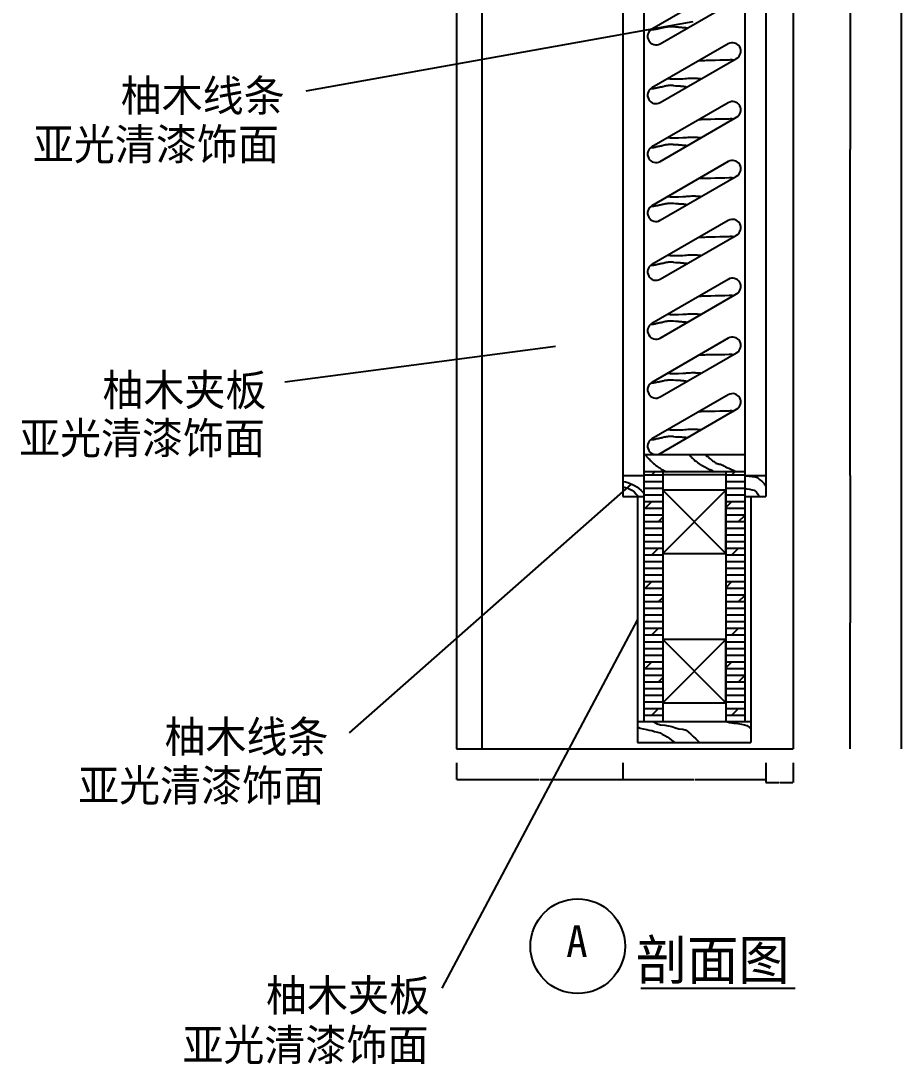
# Model space of a CAD drawing. Header units: metres. Extents: x 233 to 5217, y 341 to 7036.
# Drawn here: x 3130 to 4807, y 3006 to 4991 of the extents above; entities that cross this region are included whole.
import ezdxf

# ---------------------------------------------------------------- set-up
doc = ezdxf.new("R2010")
doc.units = ezdxf.units.M
for name, color, linetype in [('2', 2, 'Continuous'), ('3', 3, 'Continuous'), ('4', 4, 'Continuous'), ('7', 7, 'Continuous'), ('BH', 3, 'Continuous'), ('DIM', 3, 'Continuous'), ('TEXT', 3, 'Continuous')]:
    doc.layers.add(name, color=color, linetype=linetype)
doc.dimstyles.get("Standard").update_dxf_attribs({"dimtxt": 2.5, "dimasz": 2.5, "dimexe": 1.25, "dimexo": 0.625, "dimtad": 1, "dimcen": 2.5, "dimazin": 3, "dimtfac": 1, "dimtmove": 0, "dimatfit": 3})

# ---------------------------------------------------------------- blocks, each defined once
blk = doc.blocks.new('*D1')
for p, q in [((4708.02, 4208.64), (4707.77, 4208.64)), ((4708.27, 4165.96), (4708.27, 4208.64)), ((4708.27, 4125.96), (4708.27, 4208.64)), ((4708.27, 4208.64), (4708.27, 4208.64)), ((4708.52, 4208.64), (4708.77, 4208.64))]:
    blk.add_line(p, q)
at = {"layer": 'Defpoints'}
for p in [(4708.27, 4208.64), (4708.27, 4165.96), (4708.27, 4125.96)]:
    blk.add_point(p, dxfattribs=at)
at = {"layer": 'BH', "insert": (4708.27, 4209.765), "char_height": 1, "attachment_point": 5}
blk.add_mtext('10', dxfattribs=at)
blk = doc.blocks.new('*D2')
for p, q in [((4708.27, 5325.96), (4708.27, 4745.96)), ((4708.02, 4745.96), (4707.77, 4745.96)), ((4708.27, 4165.96), (4708.27, 4745.96)), ((4708.27, 4745.96), (4708.27, 4745.96)), ((4708.52, 4745.96), (4708.77, 4745.96))]:
    blk.add_line(p, q)
at = {"layer": 'Defpoints'}
for p in [(4708.27, 5325.96), (4708.27, 4745.96), (4708.27, 4165.96)]:
    blk.add_point(p, dxfattribs=at)
at = {"layer": 'BH', "insert": (4708.27, 4747.085), "char_height": 1, "attachment_point": 5}
blk.add_mtext('290', dxfattribs=at)
blk = doc.blocks.new('*D3')
for p, q in [((4805.39, 6584.02), (4805.39, 5094.99)), ((4805.14, 5094.99), (4804.89, 5094.99)), ((4805.39, 3605.96), (4805.39, 5094.99)), ((4805.39, 5094.99), (4805.39, 5094.99)), ((4805.64, 5094.99), (4805.89, 5094.99))]:
    blk.add_line(p, q)
at = {"layer": 'Defpoints'}
for p in [(4805.39, 6584.02), (4805.39, 5094.99), (4805.39, 3605.96)]:
    blk.add_point(p, dxfattribs=at)
at = {"layer": 'BH', "insert": (4805.39, 5096.115), "char_height": 1, "attachment_point": 5}
blk.add_mtext('2150', dxfattribs=at)
blk = doc.blocks.new('*D33')
for p, q in [((4275.36, 3579.38), (4275.36, 3547.95)), ((4547.36, 3579.38), (4547.36, 3547.95)), ((4275.61, 3547.95), (4410.36, 3547.95)), ((4412.36, 3547.95), (4547.11, 3547.95))]:
    blk.add_line(p, q)
at = {"layer": 'Defpoints'}
for p in [(4275.36, 3579.38), (4547.36, 3579.38), (4275.36, 3547.95)]:
    blk.add_point(p, dxfattribs=at)
at = {"layer": 'BH', "insert": (4411.36, 3547.95), "char_height": 1, "attachment_point": 5}
blk.add_mtext('68', dxfattribs=at)
blk = doc.blocks.new('*D34')
for p, q in [((3959.36, 3579.38), (3959.36, 3547.95)), ((4275.36, 3579.38), (4275.36, 3547.95)), ((3959.61, 3547.95), (4116.36, 3547.95)), ((4118.36, 3547.95), (4275.11, 3547.95))]:
    blk.add_line(p, q)
at = {"layer": 'Defpoints'}
for p in [(3959.36, 3579.38), (4275.36, 3579.38), (3959.36, 3547.95)]:
    blk.add_point(p, dxfattribs=at)
at = {"layer": 'BH', "insert": (4117.36, 3547.95), "char_height": 1, "attachment_point": 5}
blk.add_mtext('79', dxfattribs=at)
blk = doc.blocks.new('*D35')
for p, q in [((4708.27, 4085.96), (4708.27, 3845.96)), ((4708.02, 3845.96), (4707.77, 3845.96)), ((4708.27, 3605.96), (4708.27, 3845.96)), ((4708.27, 3845.96), (4708.27, 3845.96)), ((4708.52, 3845.96), (4708.77, 3845.96))]:
    blk.add_line(p, q)
at = {"layer": 'Defpoints'}
for p in [(4708.27, 4085.96), (4708.27, 3845.96), (4708.27, 3605.96)]:
    blk.add_point(p, dxfattribs=at)
at = {"layer": 'BH', "insert": (4708.27, 3847.085), "char_height": 1, "attachment_point": 5}
blk.add_mtext('120', dxfattribs=at)
blk = doc.blocks.new('*D36')
for p, q in [((4547.36, 3579.38), (4547.36, 3541.92)), ((4599.36, 3579.38), (4599.36, 3541.92)), ((4547.61, 3541.92), (4572.36, 3541.92)), ((4574.36, 3541.92), (4599.11, 3541.92))]:
    blk.add_line(p, q)
at = {"layer": 'Defpoints'}
for p in [(4547.36, 3579.38), (4599.36, 3579.38), (4547.36, 3541.92)]:
    blk.add_point(p, dxfattribs=at)
at = {"layer": 'BH', "insert": (4573.36, 3541.92), "char_height": 1, "attachment_point": 5}
blk.add_mtext('13', dxfattribs=at)
blk = doc.blocks.new('*D37')
for p, q in [((4708.27, 4125.96), (4708.27, 4044.65)), ((4708.27, 4085.96), (4708.27, 4044.65)), ((4708.02, 4044.65), (4707.77, 4044.65)), ((4708.27, 4044.65), (4708.27, 4044.65)), ((4708.52, 4044.65), (4708.77, 4044.65))]:
    blk.add_line(p, q)
at = {"layer": 'Defpoints'}
for p in [(4708.27, 4125.96), (4708.27, 4085.96), (4708.27, 4044.65)]:
    blk.add_point(p, dxfattribs=at)
at = {"layer": 'BH', "insert": (4708.27, 4045.775), "char_height": 1, "attachment_point": 5}
blk.add_mtext('10', dxfattribs=at)

msp = doc.modelspace()

# ---------------------------------------------------------------- hatches: boundary and pattern name
at = {"layer": 'BH'}
h = msp.add_hatch(dxfattribs=at)
h.set_pattern_fill('DOLMIT', scale=2)
h.paths.add_polyline_path([(4351.36, 4133.96), (4315.36, 4133.96), (4315.36, 3657.96), (4351.36, 3657.96)])
h.paths.add_polyline_path([(4507.36, 4133.96), (4471.36, 4133.96), (4471.36, 3657.96), (4507.36, 3657.96)])
h = msp.add_hatch(dxfattribs=at)
h.set_pattern_fill('DOLMIT', scale=50)
h.paths.add_polyline_path([(4351.36, 4133.96), (4351.36, 4097.96), (4471.36, 4097.96), (4471.36, 4133.96)])

# ---------------------------------------------------------------- linework, layer by layer
at = {"layer": '2'}
msp.add_line((3959.36, 3605.96), (4599.36, 3605.96), dxfattribs=at)
at = {"layer": '3'}
for p, q in [((4007.36, 5708), (4007.36, 3605.96)), ((4471.36, 4097.96), (4351.36, 3977.96)), ((4351.36, 4097.96), (4471.36, 3977.96)), ((4351.36, 3813.96), (4471.36, 3693.96)), ((4471.36, 3813.96), (4351.36, 3693.96))]:
    msp.add_line(p, q, dxfattribs=at)
at = {"layer": '4'}
for p, q in [((4547.36, 5781.25), (4547.36, 4085.96)), ((4599.36, 5788.31), (4599.36, 3605.96)), ((4275.36, 5744.35), (4275.36, 4085.96)), ((3959.36, 5701.49), (3959.36, 3605.96)), ((4315.36, 4165.96), (4507.36, 4165.96)), ((4315.36, 4133.96), (4507.36, 4133.96)), ((4275.36, 4125.96), (4315.36, 4125.96)), ((4507.36, 4125.96), (4547.36, 4125.96)), ((4275.36, 4085.96), (4315.36, 4085.96)), ((4303.36, 4085.96), (4303.36, 3617.96)), ((4507.36, 4085.96), (4547.36, 4085.96)), ((4519.36, 4085.96), (4519.36, 3617.96)), ((4303.36, 3657.96), (4519.36, 3657.96)), ((4303.36, 3617.96), (4519.36, 3617.96))]:
    msp.add_line(p, q, dxfattribs=at)
for points in [[(4346.61, 4947.49), (4492.1, 5031.49, 0.41), (4497.96, 5053.35), (4497.96, 5053.35, 0.41), (4476.1, 5059.21), (4330.61, 4975.21, 0.41), (4324.75, 4953.35), (4324.75, 4953.35, 0.41)], [(4346.61, 4835.49), (4492.1, 4919.49, 0.41), (4497.96, 4941.35), (4497.96, 4941.35, 0.41), (4476.1, 4947.21), (4330.61, 4863.21, 0.41), (4324.75, 4841.35), (4324.75, 4841.35, 0.41)], [(4346.61, 4723.49), (4492.1, 4807.49, 0.41), (4497.96, 4829.35), (4497.96, 4829.35, 0.41), (4476.1, 4835.21), (4330.61, 4751.21, 0.41), (4324.75, 4729.35), (4324.75, 4729.35, 0.41)], [(4346.61, 4611.49), (4492.1, 4695.49, 0.41), (4497.96, 4717.35), (4497.96, 4717.35, 0.41), (4476.1, 4723.21), (4330.61, 4639.21, 0.41), (4324.75, 4617.35), (4324.75, 4617.35, 0.41)], [(4346.61, 4499.49), (4492.1, 4583.49, 0.41), (4497.96, 4605.35), (4497.96, 4605.35, 0.41), (4476.1, 4611.21), (4330.61, 4527.21, 0.41), (4324.75, 4505.35), (4324.75, 4505.35, 0.41)], [(4346.61, 4387.49), (4492.1, 4471.49, 0.41), (4497.96, 4493.35), (4497.96, 4493.35, 0.41), (4476.1, 4499.21), (4330.61, 4415.21, 0.41), (4324.75, 4393.35), (4324.75, 4393.35, 0.41)], [(4346.61, 4275.49), (4492.1, 4359.49, 0.41), (4497.96, 4381.35), (4497.96, 4381.35, 0.41), (4476.1, 4387.21), (4330.61, 4303.21, 0.41), (4324.75, 4281.35), (4324.75, 4281.35, 0.41)], [(4346.61, 4167.99), (4492.1, 4251.99, 0.41), (4497.96, 4273.84), (4497.96, 4273.84, 0.41), (4476.1, 4279.7), (4330.61, 4195.7, 0.41), (4324.75, 4173.84), (4324.75, 4173.84, 0.41)]]:
    msp.add_lwpolyline(points, format="xyb", close=True, dxfattribs=at)
for points in [[(4351.36, 3977.96), (4471.36, 3977.96), (4471.36, 4097.96), (4351.36, 4097.96)], [(4351.36, 3693.96), (4471.36, 3693.96), (4471.36, 3813.96), (4351.36, 3813.96)]]:
    msp.add_lwpolyline(points, close=True, dxfattribs=at)
at = {"layer": '7'}
for p, q in [((4507.36, 5775.83), (4507.36, 3657.96)), ((4315.36, 5749.78), (4315.36, 3657.96)), ((4351.36, 4133.96), (4351.36, 3657.96)), ((4471.36, 4133.96), (4471.36, 3657.96))]:
    msp.add_line(p, q, dxfattribs=at)
at = {"layer": 'BH'}
for p, q in [((4330.24, 4974.22), (4333.71, 4974.22)), ((4333.71, 4974.22), (4336.02, 4974.8)), ((4336.02, 4974.8), (4337.18, 4974.8)), ((4337.18, 4974.8), (4338.34, 4975.38)), ((4338.34, 4975.38), (4339.78, 4975.66)), ((4339.78, 4975.66), (4341.52, 4975.95)), ((4341.52, 4975.95), (4342.67, 4976.24)), ((4342.67, 4976.24), (4344.12, 4976.53)), ((4344.12, 4976.53), (4345.56, 4976.82)), ((4345.56, 4976.82), (4346.72, 4977.11)), ((4346.72, 4977.11), (4348.45, 4977.4)), ((4348.45, 4977.4), (4349.9, 4977.69)), ((4349.9, 4977.69), (4351.06, 4977.98)), ((4351.06, 4977.98), (4352.5, 4978.26)), ((4352.5, 4978.26), (4353.95, 4978.84)), ((4353.95, 4978.84), (4355.39, 4979.13)), ((4355.39, 4979.13), (4356.55, 4979.42)), ((4356.55, 4979.42), (4357.99, 4979.71)), ((4357.99, 4979.71), (4359.73, 4979.71)), ((4359.73, 4979.71), (4361.17, 4980)), ((4361.17, 4980), (4362.33, 4980.29)), ((4362.33, 4980.29), (4370.71, 4980.29)), ((4370.71, 4980.29), (4372.16, 4980)), ((4372.16, 4980), (4375.63, 4979.42)), ((4375.63, 4979.42), (4380.83, 4979.42)), ((4380.83, 4979.42), (4381.99, 4979.13)), ((4381.99, 4979.13), (4384.59, 4979.13)), ((4384.59, 4979.13), (4386.04, 4978.84)), ((4386.04, 4978.84), (4387.48, 4978.84)), ((4387.48, 4978.84), (4388.64, 4978.55)), ((4388.64, 4978.55), (4390.95, 4978.55)), ((4390.95, 4978.55), (4392.4, 4978.26)), ((4392.4, 4978.26), (4394.71, 4978.26)), ((4394.71, 4978.26), (4397.02, 4977.69)), ((4397.02, 4977.69), (4397.89, 4977.4)), ((4421.31, 4915.38), (4424.49, 4915.38)), ((4424.49, 4915.38), (4427.96, 4915.67)), ((4427.96, 4915.67), (4431.43, 4915.67)), ((4431.43, 4915.67), (4434.9, 4915.96)), ((4434.9, 4915.96), (4442.99, 4915.96)), ((4442.99, 4915.96), (4451.08, 4916.25)), ((4451.08, 4916.25), (4460.34, 4916.54)), ((4460.34, 4916.54), (4469.59, 4916.54)), ((4469.59, 4916.54), (4477.68, 4916.83)), ((4477.68, 4916.83), (4480.57, 4917.12)), ((4480.57, 4917.12), (4483.17, 4917.12)), ((4483.17, 4917.12), (4485.49, 4916.54)), ((4485.49, 4916.54), (4486.64, 4915.96)), ((4486.64, 4915.96), (4487.51, 4916.25)), ((4403.38, 4881.58), (4406.85, 4881.87)), ((4406.85, 4881.87), (4413.21, 4881.87)), ((4413.21, 4881.87), (4414.37, 4881.58)), ((4330.24, 4862.22), (4333.71, 4862.22)), ((4333.71, 4862.22), (4336.02, 4862.8)), ((4336.02, 4862.8), (4337.18, 4862.8)), ((4337.18, 4862.8), (4338.34, 4863.38)), ((4338.34, 4863.38), (4339.78, 4863.66)), ((4339.78, 4863.66), (4341.52, 4863.95)), ((4341.52, 4863.95), (4342.67, 4864.24)), ((4342.67, 4864.24), (4344.12, 4864.53)), ((4344.12, 4864.53), (4345.56, 4864.82)), ((4345.56, 4864.82), (4346.72, 4865.11)), ((4346.72, 4865.11), (4348.45, 4865.4)), ((4348.45, 4865.4), (4349.9, 4865.69)), ((4349.9, 4865.69), (4351.06, 4865.98)), ((4351.06, 4865.98), (4352.5, 4866.26)), ((4352.5, 4866.26), (4353.95, 4866.84)), ((4353.95, 4866.84), (4355.39, 4867.13)), ((4355.39, 4867.13), (4356.55, 4867.42)), ((4356.55, 4867.42), (4357.99, 4867.71)), ((4357.99, 4867.71), (4359.73, 4867.71)), ((4359.73, 4867.71), (4361.17, 4868)), ((4361.17, 4868), (4362.33, 4868.29)), ((4361.75, 4881), (4365.51, 4880.42)), ((4362.33, 4868.29), (4370.71, 4868.29)), ((4365.51, 4880.42), (4381.7, 4880.42)), ((4370.71, 4868.29), (4372.16, 4868)), ((4372.16, 4868), (4375.63, 4867.42)), ((4375.63, 4867.42), (4380.83, 4867.42)), ((4380.83, 4867.42), (4381.99, 4867.13)), ((4381.7, 4880.42), (4389.8, 4880.71)), ((4381.99, 4867.13), (4384.59, 4867.13)), ((4384.59, 4867.13), (4386.04, 4866.84)), ((4386.04, 4866.84), (4387.48, 4866.84)), ((4387.48, 4866.84), (4388.64, 4866.55)), ((4388.64, 4866.55), (4390.95, 4866.55)), ((4389.8, 4880.71), (4393.26, 4881)), ((4390.95, 4866.55), (4392.4, 4866.26)), ((4392.4, 4866.26), (4394.71, 4866.26)), ((4393.26, 4881), (4395, 4881)), ((4394.71, 4866.26), (4397.02, 4865.69)), ((4395, 4881), (4396.44, 4881.29)), ((4396.44, 4881.29), (4399.91, 4881.58)), ((4397.02, 4865.69), (4397.89, 4865.4)), ((4399.91, 4881.58), (4403.38, 4881.58)), ((4414.37, 4881.58), (4416.97, 4881.58)), ((4416.97, 4881.58), (4418.42, 4881.29)), ((4418.42, 4881.29), (4422.46, 4881.29)), ((4422.46, 4881.29), (4423.62, 4881)), ((4423.62, 4881), (4424.2, 4880.71)), ((4421.31, 4803.38), (4424.49, 4803.38)), ((4424.49, 4803.38), (4427.96, 4803.67)), ((4427.96, 4803.67), (4431.43, 4803.67)), ((4431.43, 4803.67), (4434.9, 4803.96)), ((4434.9, 4803.96), (4442.99, 4803.96)), ((4442.99, 4803.96), (4451.08, 4804.25)), ((4451.08, 4804.25), (4460.34, 4804.54)), ((4460.34, 4804.54), (4469.59, 4804.54)), ((4469.59, 4804.54), (4477.68, 4804.83)), ((4477.68, 4804.83), (4480.57, 4805.12)), ((4480.57, 4805.12), (4483.17, 4805.12)), ((4483.17, 4805.12), (4485.49, 4804.54)), ((4485.49, 4804.54), (4486.64, 4803.96)), ((4486.64, 4803.96), (4487.51, 4804.25)), ((4361.75, 4769), (4365.51, 4768.42)), ((4365.51, 4768.42), (4381.7, 4768.42)), ((4381.7, 4768.42), (4389.8, 4768.71)), ((4389.8, 4768.71), (4393.26, 4769)), ((4393.26, 4769), (4395, 4769)), ((4395, 4769), (4396.44, 4769.29)), ((4396.44, 4769.29), (4399.91, 4769.58)), ((4399.91, 4769.58), (4403.38, 4769.58)), ((4403.38, 4769.58), (4406.85, 4769.87)), ((4406.85, 4769.87), (4413.21, 4769.87)), ((4413.21, 4769.87), (4414.37, 4769.58)), ((4414.37, 4769.58), (4416.97, 4769.58)), ((4416.97, 4769.58), (4418.42, 4769.29)), ((4418.42, 4769.29), (4422.46, 4769.29)), ((4422.46, 4769.29), (4423.62, 4769)), ((4423.62, 4769), (4424.2, 4768.71)), ((4330.24, 4750.22), (4333.71, 4750.22)), ((4333.71, 4750.22), (4336.02, 4750.8)), ((4336.02, 4750.8), (4337.18, 4750.8)), ((4337.18, 4750.8), (4338.34, 4751.38)), ((4338.34, 4751.38), (4339.78, 4751.66)), ((4339.78, 4751.66), (4341.52, 4751.95)), ((4341.52, 4751.95), (4342.67, 4752.24)), ((4342.67, 4752.24), (4344.12, 4752.53)), ((4344.12, 4752.53), (4345.56, 4752.82)), ((4345.56, 4752.82), (4346.72, 4753.11)), ((4346.72, 4753.11), (4348.45, 4753.4)), ((4348.45, 4753.4), (4349.9, 4753.69)), ((4349.9, 4753.69), (4351.06, 4753.98)), ((4351.06, 4753.98), (4352.5, 4754.26)), ((4352.5, 4754.26), (4353.95, 4754.84)), ((4353.95, 4754.84), (4355.39, 4755.13)), ((4355.39, 4755.13), (4356.55, 4755.42)), ((4356.55, 4755.42), (4357.99, 4755.71)), ((4357.99, 4755.71), (4359.73, 4755.71)), ((4359.73, 4755.71), (4361.17, 4756)), ((4361.17, 4756), (4362.33, 4756.29)), ((4362.33, 4756.29), (4370.71, 4756.29)), ((4370.71, 4756.29), (4372.16, 4756)), ((4372.16, 4756), (4375.63, 4755.42)), ((4375.63, 4755.42), (4380.83, 4755.42)), ((4380.83, 4755.42), (4381.99, 4755.13)), ((4381.99, 4755.13), (4384.59, 4755.13)), ((4384.59, 4755.13), (4386.04, 4754.84)), ((4386.04, 4754.84), (4387.48, 4754.84)), ((4387.48, 4754.84), (4388.64, 4754.55)), ((4388.64, 4754.55), (4390.95, 4754.55)), ((4390.95, 4754.55), (4392.4, 4754.26)), ((4392.4, 4754.26), (4394.71, 4754.26)), ((4394.71, 4754.26), (4397.02, 4753.69)), ((4397.02, 4753.69), (4397.89, 4753.4)), ((4421.31, 4691.38), (4424.49, 4691.38)), ((4424.49, 4691.38), (4427.96, 4691.67)), ((4427.96, 4691.67), (4431.43, 4691.67)), ((4431.43, 4691.67), (4434.9, 4691.96)), ((4434.9, 4691.96), (4442.99, 4691.96)), ((4442.99, 4691.96), (4451.08, 4692.25)), ((4451.08, 4692.25), (4460.34, 4692.54)), ((4460.34, 4692.54), (4469.59, 4692.54)), ((4469.59, 4692.54), (4477.68, 4692.83)), ((4477.68, 4692.83), (4480.57, 4693.12)), ((4480.57, 4693.12), (4483.17, 4693.12)), ((4483.17, 4693.12), (4485.49, 4692.54)), ((4485.49, 4692.54), (4486.64, 4691.96)), ((4486.64, 4691.96), (4487.51, 4692.25)), ((4356.55, 4643.42), (4357.99, 4643.71)), ((4357.99, 4643.71), (4359.73, 4643.71)), ((4359.73, 4643.71), (4361.17, 4644)), ((4361.17, 4644), (4362.33, 4644.29)), ((4361.75, 4657), (4365.51, 4656.42)), ((4362.33, 4644.29), (4370.71, 4644.29)), ((4365.51, 4656.42), (4381.7, 4656.42)), ((4370.71, 4644.29), (4372.16, 4644)), ((4372.16, 4644), (4375.63, 4643.42)), ((4381.7, 4656.42), (4389.8, 4656.71)), ((4389.8, 4656.71), (4393.26, 4657)), ((4393.26, 4657), (4395, 4657)), ((4395, 4657), (4396.44, 4657.29)), ((4396.44, 4657.29), (4399.91, 4657.58)), ((4399.91, 4657.58), (4403.38, 4657.58)), ((4403.38, 4657.58), (4406.85, 4657.87)), ((4406.85, 4657.87), (4413.21, 4657.87)), ((4413.21, 4657.87), (4414.37, 4657.58)), ((4414.37, 4657.58), (4416.97, 4657.58)), ((4416.97, 4657.58), (4418.42, 4657.29)), ((4418.42, 4657.29), (4422.46, 4657.29)), ((4422.46, 4657.29), (4423.62, 4657)), ((4423.62, 4657), (4424.2, 4656.71)), ((4330.24, 4638.22), (4333.71, 4638.22)), ((4333.71, 4638.22), (4336.02, 4638.8)), ((4336.02, 4638.8), (4337.18, 4638.8)), ((4337.18, 4638.8), (4338.34, 4639.38)), ((4338.34, 4639.38), (4339.78, 4639.66)), ((4339.78, 4639.66), (4341.52, 4639.95)), ((4341.52, 4639.95), (4342.67, 4640.24)), ((4342.67, 4640.24), (4344.12, 4640.53)), ((4344.12, 4640.53), (4345.56, 4640.82)), ((4345.56, 4640.82), (4346.72, 4641.11)), ((4346.72, 4641.11), (4348.45, 4641.4)), ((4348.45, 4641.4), (4349.9, 4641.69)), ((4349.9, 4641.69), (4351.06, 4641.98)), ((4351.06, 4641.98), (4352.5, 4642.26)), ((4352.5, 4642.26), (4353.95, 4642.84)), ((4353.95, 4642.84), (4355.39, 4643.13)), ((4355.39, 4643.13), (4356.55, 4643.42)), ((4375.63, 4643.42), (4380.83, 4643.42)), ((4380.83, 4643.42), (4381.99, 4643.13)), ((4381.99, 4643.13), (4384.59, 4643.13)), ((4384.59, 4643.13), (4386.04, 4642.84)), ((4386.04, 4642.84), (4387.48, 4642.84)), ((4387.48, 4642.84), (4388.64, 4642.55)), ((4388.64, 4642.55), (4390.95, 4642.55)), ((4390.95, 4642.55), (4392.4, 4642.26)), ((4392.4, 4642.26), (4394.71, 4642.26)), ((4394.71, 4642.26), (4397.02, 4641.69)), ((4397.02, 4641.69), (4397.89, 4641.4)), ((4421.31, 4579.38), (4424.49, 4579.38)), ((4424.49, 4579.38), (4427.96, 4579.67)), ((4427.96, 4579.67), (4431.43, 4579.67)), ((4431.43, 4579.67), (4434.9, 4579.96)), ((4434.9, 4579.96), (4442.99, 4579.96)), ((4442.99, 4579.96), (4451.08, 4580.25)), ((4451.08, 4580.25), (4460.34, 4580.54)), ((4460.34, 4580.54), (4469.59, 4580.54)), ((4469.59, 4580.54), (4477.68, 4580.83)), ((4477.68, 4580.83), (4480.57, 4581.12)), ((4480.57, 4581.12), (4483.17, 4581.12)), ((4483.17, 4581.12), (4485.49, 4580.54)), ((4485.49, 4580.54), (4486.64, 4579.96)), ((4486.64, 4579.96), (4487.51, 4580.25)), ((4361.75, 4545), (4365.51, 4544.42)), ((4365.51, 4544.42), (4381.7, 4544.42)), ((4381.7, 4544.42), (4389.8, 4544.71)), ((4389.8, 4544.71), (4393.26, 4545)), ((4393.26, 4545), (4395, 4545)), ((4395, 4545), (4396.44, 4545.29)), ((4396.44, 4545.29), (4399.91, 4545.58)), ((4399.91, 4545.58), (4403.38, 4545.58)), ((4403.38, 4545.58), (4406.85, 4545.87)), ((4406.85, 4545.87), (4413.21, 4545.87)), ((4413.21, 4545.87), (4414.37, 4545.58)), ((4414.37, 4545.58), (4416.97, 4545.58)), ((4416.97, 4545.58), (4418.42, 4545.29)), ((4418.42, 4545.29), (4422.46, 4545.29)), ((4422.46, 4545.29), (4423.62, 4545)), ((4423.62, 4545), (4424.2, 4544.71)), ((4330.24, 4526.22), (4333.71, 4526.22)), ((4333.71, 4526.22), (4336.02, 4526.8)), ((4336.02, 4526.8), (4337.18, 4526.8)), ((4337.18, 4526.8), (4338.34, 4527.38)), ((4338.34, 4527.38), (4339.78, 4527.66)), ((4339.78, 4527.66), (4341.52, 4527.95)), ((4341.52, 4527.95), (4342.67, 4528.24)), ((4342.67, 4528.24), (4344.12, 4528.53)), ((4344.12, 4528.53), (4345.56, 4528.82)), ((4345.56, 4528.82), (4346.72, 4529.11)), ((4346.72, 4529.11), (4348.45, 4529.4)), ((4348.45, 4529.4), (4349.9, 4529.69)), ((4349.9, 4529.69), (4351.06, 4529.98)), ((4351.06, 4529.98), (4352.5, 4530.26)), ((4352.5, 4530.26), (4353.95, 4530.84)), ((4353.95, 4530.84), (4355.39, 4531.13)), ((4355.39, 4531.13), (4356.55, 4531.42)), ((4356.55, 4531.42), (4357.99, 4531.71)), ((4357.99, 4531.71), (4359.73, 4531.71)), ((4359.73, 4531.71), (4361.17, 4532)), ((4361.17, 4532), (4362.33, 4532.29)), ((4362.33, 4532.29), (4370.71, 4532.29)), ((4370.71, 4532.29), (4372.16, 4532)), ((4372.16, 4532), (4375.63, 4531.42)), ((4375.63, 4531.42), (4380.83, 4531.42)), ((4380.83, 4531.42), (4381.99, 4531.13)), ((4381.99, 4531.13), (4384.59, 4531.13)), ((4384.59, 4531.13), (4386.04, 4530.84)), ((4386.04, 4530.84), (4387.48, 4530.84)), ((4387.48, 4530.84), (4388.64, 4530.55)), ((4388.64, 4530.55), (4390.95, 4530.55)), ((4390.95, 4530.55), (4392.4, 4530.26)), ((4392.4, 4530.26), (4394.71, 4530.26)), ((4394.71, 4530.26), (4397.02, 4529.69)), ((4397.02, 4529.69), (4397.89, 4529.4)), ((4421.31, 4467.38), (4424.49, 4467.38)), ((4424.49, 4467.38), (4427.96, 4467.67)), ((4427.96, 4467.67), (4431.43, 4467.67)), ((4431.43, 4467.67), (4434.9, 4467.96)), ((4434.9, 4467.96), (4442.99, 4467.96)), ((4442.99, 4467.96), (4451.08, 4468.25)), ((4451.08, 4468.25), (4460.34, 4468.54)), ((4460.34, 4468.54), (4469.59, 4468.54)), ((4469.59, 4468.54), (4477.68, 4468.83)), ((4477.68, 4468.83), (4480.57, 4469.12)), ((4480.57, 4469.12), (4483.17, 4469.12)), ((4483.17, 4469.12), (4485.49, 4468.54)), ((4485.49, 4468.54), (4486.64, 4467.96)), ((4486.64, 4467.96), (4487.51, 4468.25)), ((4361.75, 4433), (4365.51, 4432.42)), ((4365.51, 4432.42), (4381.7, 4432.42)), ((4381.7, 4432.42), (4389.8, 4432.71)), ((4389.8, 4432.71), (4393.26, 4433)), ((4393.26, 4433), (4395, 4433)), ((4395, 4433), (4396.44, 4433.29)), ((4396.44, 4433.29), (4399.91, 4433.58)), ((4399.91, 4433.58), (4403.38, 4433.58)), ((4403.38, 4433.58), (4406.85, 4433.87)), ((4406.85, 4433.87), (4413.21, 4433.87)), ((4413.21, 4433.87), (4414.37, 4433.58)), ((4414.37, 4433.58), (4416.97, 4433.58)), ((4416.97, 4433.58), (4418.42, 4433.29)), ((4418.42, 4433.29), (4422.46, 4433.29)), ((4422.46, 4433.29), (4423.62, 4433)), ((4423.62, 4433), (4424.2, 4432.71)), ((4330.24, 4414.22), (4333.71, 4414.22)), ((4333.71, 4414.22), (4336.02, 4414.8)), ((4336.02, 4414.8), (4337.18, 4414.8)), ((4337.18, 4414.8), (4338.34, 4415.38)), ((4338.34, 4415.38), (4339.78, 4415.66)), ((4339.78, 4415.66), (4341.52, 4415.95)), ((4341.52, 4415.95), (4342.67, 4416.24)), ((4342.67, 4416.24), (4344.12, 4416.53)), ((4344.12, 4416.53), (4345.56, 4416.82)), ((4345.56, 4416.82), (4346.72, 4417.11)), ((4346.72, 4417.11), (4348.45, 4417.4)), ((4348.45, 4417.4), (4349.9, 4417.69)), ((4349.9, 4417.69), (4351.06, 4417.98)), ((4351.06, 4417.98), (4352.5, 4418.26)), ((4352.5, 4418.26), (4353.95, 4418.84)), ((4353.95, 4418.84), (4355.39, 4419.13)), ((4355.39, 4419.13), (4356.55, 4419.42)), ((4356.55, 4419.42), (4357.99, 4419.71)), ((4357.99, 4419.71), (4359.73, 4419.71)), ((4359.73, 4419.71), (4361.17, 4420)), ((4361.17, 4420), (4362.33, 4420.29)), ((4362.33, 4420.29), (4370.71, 4420.29)), ((4370.71, 4420.29), (4372.16, 4420)), ((4372.16, 4420), (4375.63, 4419.42)), ((4375.63, 4419.42), (4380.83, 4419.42)), ((4380.83, 4419.42), (4381.99, 4419.13)), ((4381.99, 4419.13), (4384.59, 4419.13)), ((4384.59, 4419.13), (4386.04, 4418.84)), ((4386.04, 4418.84), (4387.48, 4418.84)), ((4387.48, 4418.84), (4388.64, 4418.55)), ((4388.64, 4418.55), (4390.95, 4418.55)), ((4390.95, 4418.55), (4392.4, 4418.26)), ((4392.4, 4418.26), (4394.71, 4418.26)), ((4394.71, 4418.26), (4397.02, 4417.69)), ((4397.02, 4417.69), (4397.89, 4417.4)), ((4421.31, 4355.38), (4424.49, 4355.38)), ((4424.49, 4355.38), (4427.96, 4355.67)), ((4427.96, 4355.67), (4431.43, 4355.67)), ((4431.43, 4355.67), (4434.9, 4355.96)), ((4434.9, 4355.96), (4442.99, 4355.96)), ((4442.99, 4355.96), (4451.08, 4356.25)), ((4451.08, 4356.25), (4460.34, 4356.54)), ((4460.34, 4356.54), (4469.59, 4356.54)), ((4469.59, 4356.54), (4477.68, 4356.83)), ((4477.68, 4356.83), (4480.57, 4357.12)), ((4480.57, 4357.12), (4483.17, 4357.12)), ((4483.17, 4357.12), (4485.49, 4356.54)), ((4485.49, 4356.54), (4486.64, 4355.96)), ((4486.64, 4355.96), (4487.51, 4356.25)), ((4351.06, 4305.98), (4352.5, 4306.26)), ((4352.5, 4306.26), (4353.95, 4306.84)), ((4353.95, 4306.84), (4355.39, 4307.13)), ((4355.39, 4307.13), (4356.55, 4307.42)), ((4356.55, 4307.42), (4357.99, 4307.71)), ((4357.99, 4307.71), (4359.73, 4307.71)), ((4359.73, 4307.71), (4361.17, 4308)), ((4361.17, 4308), (4362.33, 4308.29)), ((4361.75, 4321), (4365.51, 4320.42)), ((4362.33, 4308.29), (4370.71, 4308.29)), ((4365.51, 4320.42), (4381.7, 4320.42)), ((4370.71, 4308.29), (4372.16, 4308)), ((4372.16, 4308), (4375.63, 4307.42)), ((4375.63, 4307.42), (4380.83, 4307.42)), ((4380.83, 4307.42), (4381.99, 4307.13)), ((4381.7, 4320.42), (4389.8, 4320.71)), ((4381.99, 4307.13), (4384.59, 4307.13)), ((4384.59, 4307.13), (4386.04, 4306.84)), ((4386.04, 4306.84), (4387.48, 4306.84)), ((4387.48, 4306.84), (4388.64, 4306.55)), ((4388.64, 4306.55), (4390.95, 4306.55)), ((4389.8, 4320.71), (4393.26, 4321)), ((4390.95, 4306.55), (4392.4, 4306.26)), ((4392.4, 4306.26), (4394.71, 4306.26)), ((4393.26, 4321), (4395, 4321)), ((4394.71, 4306.26), (4397.02, 4305.69)), ((4395, 4321), (4396.44, 4321.29)), ((4396.44, 4321.29), (4399.91, 4321.58)), ((4399.91, 4321.58), (4403.38, 4321.58)), ((4403.38, 4321.58), (4406.85, 4321.87)), ((4406.85, 4321.87), (4413.21, 4321.87)), ((4413.21, 4321.87), (4414.37, 4321.58)), ((4414.37, 4321.58), (4416.97, 4321.58)), ((4416.97, 4321.58), (4418.42, 4321.29)), ((4418.42, 4321.29), (4422.46, 4321.29)), ((4422.46, 4321.29), (4423.62, 4321)), ((4423.62, 4321), (4424.2, 4320.71)), ((4330.24, 4302.22), (4333.71, 4302.22)), ((4333.71, 4302.22), (4336.02, 4302.8)), ((4336.02, 4302.8), (4337.18, 4302.8)), ((4337.18, 4302.8), (4338.34, 4303.38)), ((4338.34, 4303.38), (4339.78, 4303.66)), ((4339.78, 4303.66), (4341.52, 4303.95)), ((4341.52, 4303.95), (4342.67, 4304.24)), ((4342.67, 4304.24), (4344.12, 4304.53)), ((4344.12, 4304.53), (4345.56, 4304.82)), ((4345.56, 4304.82), (4346.72, 4305.11)), ((4346.72, 4305.11), (4348.45, 4305.4)), ((4348.45, 4305.4), (4349.9, 4305.69)), ((4349.9, 4305.69), (4351.06, 4305.98)), ((4397.02, 4305.69), (4397.89, 4305.4)), ((4421.31, 4247.87), (4424.49, 4247.87)), ((4424.49, 4247.87), (4427.96, 4248.16)), ((4427.96, 4248.16), (4431.43, 4248.16)), ((4431.43, 4248.16), (4434.9, 4248.45)), ((4434.9, 4248.45), (4442.99, 4248.45)), ((4442.99, 4248.45), (4451.08, 4248.74)), ((4451.08, 4248.74), (4460.34, 4249.03)), ((4460.34, 4249.03), (4469.59, 4249.03)), ((4469.59, 4249.03), (4477.68, 4249.32)), ((4477.68, 4249.32), (4480.57, 4249.61)), ((4480.57, 4249.61), (4483.17, 4249.61)), ((4483.17, 4249.61), (4485.49, 4249.03)), ((4485.49, 4249.03), (4486.64, 4248.45)), ((4486.64, 4248.45), (4487.51, 4248.74)), ((4361.75, 4213.49), (4365.51, 4212.91)), ((4365.51, 4212.91), (4381.7, 4212.91)), ((4381.7, 4212.91), (4389.8, 4213.2)), ((4389.8, 4213.2), (4393.26, 4213.49)), ((4393.26, 4213.49), (4395, 4213.49)), ((4395, 4213.49), (4396.44, 4213.78)), ((4396.44, 4213.78), (4399.91, 4214.07)), ((4399.91, 4214.07), (4403.38, 4214.07)), ((4403.38, 4214.07), (4406.85, 4214.36)), ((4406.85, 4214.36), (4413.21, 4214.36)), ((4413.21, 4214.36), (4414.37, 4214.07)), ((4414.37, 4214.07), (4416.97, 4214.07)), ((4416.97, 4214.07), (4418.42, 4213.78)), ((4418.42, 4213.78), (4422.46, 4213.78)), ((4422.46, 4213.78), (4423.62, 4213.49)), ((4423.62, 4213.49), (4424.2, 4213.2)), ((4330.24, 4194.71), (4333.71, 4194.71)), ((4333.71, 4194.71), (4336.02, 4195.29)), ((4336.02, 4195.29), (4337.18, 4195.29)), ((4337.18, 4195.29), (4338.34, 4195.87)), ((4338.34, 4195.87), (4339.78, 4196.16)), ((4339.78, 4196.16), (4341.52, 4196.44)), ((4341.52, 4196.44), (4342.67, 4196.73)), ((4342.67, 4196.73), (4344.12, 4197.02)), ((4344.12, 4197.02), (4345.56, 4197.31)), ((4345.56, 4197.31), (4346.72, 4197.6)), ((4346.72, 4197.6), (4348.45, 4197.89)), ((4348.45, 4197.89), (4349.9, 4198.18)), ((4349.9, 4198.18), (4351.06, 4198.47)), ((4351.06, 4198.47), (4352.5, 4198.76)), ((4352.5, 4198.76), (4353.95, 4199.33)), ((4353.95, 4199.33), (4355.39, 4199.62)), ((4355.39, 4199.62), (4356.55, 4199.91)), ((4356.55, 4199.91), (4357.99, 4200.2)), ((4357.99, 4200.2), (4359.73, 4200.2)), ((4359.73, 4200.2), (4361.17, 4200.49)), ((4361.17, 4200.49), (4362.33, 4200.78)), ((4362.33, 4200.78), (4370.71, 4200.78)), ((4370.71, 4200.78), (4372.16, 4200.49)), ((4372.16, 4200.49), (4375.63, 4199.91)), ((4375.63, 4199.91), (4380.83, 4199.91)), ((4380.83, 4199.91), (4381.99, 4199.62)), ((4381.99, 4199.62), (4384.59, 4199.62)), ((4384.59, 4199.62), (4386.04, 4199.33)), ((4386.04, 4199.33), (4387.48, 4199.33)), ((4387.48, 4199.33), (4388.64, 4199.04)), ((4388.64, 4199.04), (4390.95, 4199.04)), ((4390.95, 4199.04), (4392.4, 4198.76)), ((4392.4, 4198.76), (4394.71, 4198.76)), ((4394.71, 4198.76), (4397.02, 4198.18)), ((4397.02, 4198.18), (4397.89, 4197.89)), ((4319.12, 4165.89), (4319.12, 4164.79)), ((4319.12, 4164.79), (4319.68, 4163.68)), ((4319.68, 4163.68), (4320.23, 4162.57)), ((4320.23, 4162.57), (4321.34, 4161.47)), ((4321.34, 4161.47), (4322.45, 4160.36)), ((4322.45, 4160.36), (4323.55, 4159.25)), ((4323.55, 4159.25), (4324.66, 4158.14)), ((4324.66, 4158.14), (4325.77, 4157.59)), ((4325.77, 4157.59), (4326.32, 4156.48)), ((4326.32, 4156.48), (4326.88, 4155.38)), ((4326.88, 4155.38), (4327.98, 4154.82)), ((4327.98, 4154.82), (4328.54, 4153.72)), ((4328.54, 4153.72), (4329.64, 4153.16)), ((4329.64, 4153.16), (4330.75, 4152.06)), ((4330.75, 4152.06), (4332.97, 4149.84)), ((4332.97, 4149.84), (4334.07, 4148.74)), ((4334.07, 4148.74), (4335.18, 4148.18)), ((4335.18, 4148.18), (4336.29, 4147.08)), ((4403.3, 4165.89), (4403.3, 4163.68)), ((4403.3, 4163.68), (4404.4, 4162.57)), ((4404.4, 4162.57), (4405.51, 4161.47)), ((4405.51, 4161.47), (4406.06, 4160.36)), ((4406.06, 4160.36), (4407.17, 4159.8)), ((4407.17, 4159.8), (4409.39, 4157.59)), ((4409.39, 4157.59), (4410.49, 4156.48)), ((4410.49, 4156.48), (4411.6, 4155.93)), ((4411.6, 4155.93), (4412.16, 4154.82)), ((4412.16, 4154.82), (4413.26, 4153.72)), ((4413.26, 4153.72), (4414.37, 4153.16)), ((4414.37, 4153.16), (4416.03, 4152.06)), ((4416.03, 4152.06), (4417.14, 4151.5)), ((4417.14, 4151.5), (4418.25, 4150.4)), ((4418.25, 4150.4), (4419.36, 4149.29)), ((4419.36, 4149.29), (4420.46, 4148.74)), ((4420.46, 4148.74), (4422.12, 4147.63)), ((4422.12, 4147.63), (4423.23, 4147.08)), ((4432.65, 4165.34), (4433.2, 4164.23)), ((4433.2, 4164.23), (4434.86, 4163.13)), ((4434.86, 4163.13), (4435.97, 4162.57)), ((4435.97, 4162.57), (4437.63, 4161.47)), ((4437.63, 4161.47), (4438.74, 4160.36)), ((4438.74, 4160.36), (4439.84, 4159.8)), ((4439.84, 4159.8), (4440.95, 4158.7)), ((4440.95, 4158.7), (4442.06, 4157.59)), ((4442.06, 4157.59), (4443.17, 4156.48)), ((4443.17, 4156.48), (4444.83, 4155.38)), ((4444.83, 4155.38), (4445.94, 4154.27)), ((4445.94, 4154.27), (4447.6, 4153.16)), ((4447.6, 4153.16), (4449.26, 4152.61)), ((4449.26, 4152.61), (4450.37, 4151.5)), ((4450.37, 4151.5), (4451.47, 4150.95)), ((4451.47, 4150.95), (4452.03, 4149.84)), ((4452.03, 4149.84), (4453.13, 4149.29)), ((4453.13, 4149.29), (4454.24, 4148.74)), ((4454.24, 4148.74), (4455.35, 4148.74)), ((4455.35, 4148.74), (4456.46, 4148.18)), ((4456.46, 4148.18), (4457.57, 4148.18)), ((4457.57, 4148.18), (4458.67, 4147.63)), ((4458.67, 4147.63), (4461.44, 4147.63)), ((4461.44, 4147.63), (4462.55, 4147.08)), ((4336.29, 4147.08), (4337.4, 4145.97)), ((4337.4, 4145.97), (4338.5, 4144.86)), ((4338.5, 4144.86), (4339.61, 4144.31)), ((4339.61, 4144.31), (4340.72, 4143.76)), ((4340.72, 4143.76), (4341.83, 4142.65)), ((4341.83, 4142.65), (4342.94, 4142.65)), ((4342.94, 4142.65), (4344.04, 4141.54)), ((4344.04, 4141.54), (4345.7, 4140.43)), ((4345.7, 4140.43), (4347.37, 4139.33)), ((4347.37, 4139.33), (4348.47, 4138.22)), ((4348.47, 4138.22), (4349.58, 4137.67)), ((4349.58, 4137.67), (4351.8, 4136.56)), ((4351.8, 4136.56), (4352.9, 4136.01)), ((4352.9, 4136.01), (4354.01, 4134.9)), ((4354.01, 4134.9), (4355.12, 4134.9)), ((4355.12, 4134.9), (4356.23, 4134.35)), ((4356.23, 4134.35), (4357.33, 4133.79)), ((4357.33, 4133.79), (4358.44, 4133.24)), ((4423.23, 4147.08), (4424.34, 4146.52)), ((4424.34, 4146.52), (4425.45, 4145.42)), ((4425.45, 4145.42), (4426.55, 4144.86)), ((4426.55, 4144.86), (4427.66, 4144.31)), ((4427.66, 4144.31), (4429.32, 4143.76)), ((4429.32, 4143.76), (4430.43, 4143.2)), ((4430.43, 4143.2), (4431.54, 4142.65)), ((4431.54, 4142.65), (4432.65, 4142.1)), ((4432.65, 4142.1), (4433.75, 4140.99)), ((4433.75, 4140.99), (4434.86, 4140.43)), ((4434.86, 4140.43), (4435.97, 4139.88)), ((4435.97, 4139.88), (4437.08, 4139.33)), ((4437.08, 4139.33), (4438.18, 4138.77)), ((4438.18, 4138.77), (4439.29, 4138.22)), ((4439.29, 4138.22), (4440.4, 4137.67)), ((4440.4, 4137.67), (4441.51, 4137.67)), ((4441.51, 4137.67), (4443.72, 4136.56)), ((4443.72, 4136.56), (4444.83, 4136.01)), ((4444.83, 4136.01), (4445.94, 4135.45)), ((4445.94, 4135.45), (4447.04, 4134.9)), ((4447.04, 4134.9), (4448.15, 4133.79)), ((4448.15, 4133.79), (4449.26, 4133.24)), ((4462.55, 4147.08), (4463.66, 4146.52)), ((4463.66, 4146.52), (4464.76, 4145.97)), ((4464.76, 4145.97), (4465.87, 4145.97)), ((4465.87, 4145.97), (4466.98, 4145.42)), ((4466.98, 4145.42), (4467.53, 4144.31)), ((4467.53, 4144.31), (4468.64, 4143.76)), ((4468.64, 4143.76), (4470.86, 4142.65)), ((4470.86, 4142.65), (4471.96, 4142.1)), ((4471.96, 4142.1), (4473.62, 4141.54)), ((4473.62, 4141.54), (4475.29, 4140.99)), ((4475.29, 4140.99), (4476.39, 4140.43)), ((4476.39, 4140.43), (4477.5, 4139.88)), ((4477.5, 4139.88), (4478.61, 4139.33)), ((4478.61, 4139.33), (4479.72, 4138.77)), ((4479.72, 4138.77), (4480.82, 4138.77)), ((4480.82, 4138.77), (4481.93, 4137.67)), ((4481.93, 4137.67), (4483.04, 4137.11)), ((4483.04, 4137.11), (4484.15, 4136.56)), ((4484.15, 4136.56), (4485.25, 4136.56)), ((4485.25, 4136.56), (4486.36, 4136.01)), ((4486.36, 4136.01), (4487.47, 4135.45)), ((4487.47, 4135.45), (4488.02, 4134.35)), ((4488.02, 4134.35), (4489.13, 4133.79)), ((4275.68, 4114.87), (4280.79, 4114.1)), ((4280.79, 4114.1), (4285.14, 4112.82)), ((4285.14, 4112.82), (4289.49, 4111.03)), ((4289.49, 4111.03), (4293.71, 4108.73)), ((4293.71, 4108.73), (4297.93, 4106.94)), ((4509.38, 4125.77), (4515.94, 4124.78)), ((4515.94, 4124.78), (4521.51, 4124.29)), ((4521.51, 4124.29), (4527.08, 4123.31)), ((4527.08, 4123.31), (4531.51, 4122)), ((4531.51, 4122), (4536.26, 4118.15)), ((4536.26, 4118.15), (4540.28, 4115.12)), ((4540.28, 4115.12), (4544.37, 4111.03)), ((4544.37, 4111.03), (4547.16, 4107.01)), ((4275.55, 4104.26), (4280.54, 4103.49)), ((4280.54, 4103.49), (4284.76, 4101.7)), ((4284.76, 4101.7), (4288.85, 4100.17)), ((4288.85, 4100.17), (4292.95, 4098.51)), ((4292.95, 4098.51), (4297.29, 4094.93)), ((4297.29, 4094.93), (4300.88, 4090.71)), ((4297.93, 4106.94), (4302.03, 4104.51)), ((4300.88, 4090.71), (4304.46, 4086.62)), ((4302.03, 4104.51), (4306.12, 4101.57)), ((4306.12, 4101.57), (4310.21, 4097.74)), ((4310.21, 4097.74), (4314.31, 4093.78)), ((4314.31, 4093.78), (4315.33, 4092.88)), ((4507.42, 4101.94), (4511.6, 4101.03)), ((4511.6, 4101.03), (4516.84, 4100.38)), ((4516.84, 4100.38), (4521.43, 4099.07)), ((4521.43, 4099.07), (4525.53, 4098.17)), ((4525.53, 4098.17), (4529.54, 4094.65)), ((4529.54, 4094.65), (4532.49, 4090.55)), ((4532.49, 4090.55), (4534.54, 4086.54)), ((4547.16, 4107.01), (4547.24, 4106.85)), ((4304.46, 4086.62), (4305.23, 4085.98)), ((4534.54, 4086.54), (4534.79, 4086.21)), ((4334.42, 3657.65), (4340.58, 3653.73)), ((4340.58, 3653.73), (4347.31, 3651.77)), ((4347.31, 3651.77), (4355.16, 3651.21)), ((4474.27, 3657.37), (4478.75, 3655.97)), ((4478.75, 3655.97), (4486.6, 3655.13)), ((4486.6, 3655.13), (4494.44, 3654.57)), ((4494.44, 3654.57), (4501.17, 3653.17)), ((4501.17, 3653.17), (4506.78, 3652.05)), ((4506.78, 3652.05), (4511.54, 3650.37)), ((4303.59, 3647.85), (4308.35, 3645.6)), ((4308.35, 3645.6), (4314.52, 3643.92)), ((4314.52, 3643.92), (4321.25, 3642.8)), ((4321.25, 3642.8), (4325.73, 3641.96)), ((4325.73, 3641.96), (4330.49, 3641.12)), ((4330.49, 3641.12), (4336.1, 3639.44)), ((4336.1, 3639.44), (4341.7, 3638.04)), ((4341.7, 3638.04), (4346.47, 3636.36)), ((4346.47, 3636.36), (4350.67, 3633.84)), ((4350.67, 3633.84), (4355.44, 3631.6)), ((4355.16, 3651.21), (4361.88, 3650.09)), ((4355.44, 3631.6), (4359.64, 3629.08)), ((4361.88, 3650.09), (4368.61, 3648.69)), ((4368.61, 3648.69), (4375.9, 3646.44)), ((4375.9, 3646.44), (4382.06, 3644.48)), ((4382.06, 3644.48), (4389.91, 3643.36)), ((4389.91, 3643.36), (4396.07, 3641.4)), ((4396.07, 3641.4), (4400.28, 3637.76)), ((4400.28, 3637.76), (4404.76, 3633.84)), ((4404.76, 3633.84), (4409.53, 3629.36)), ((4511.54, 3650.37), (4515.74, 3647.57)), ((4515.74, 3647.57), (4519.36, 3644.2)), ((4359.64, 3629.08), (4364.13, 3626)), ((4364.13, 3626), (4368.33, 3622.64)), ((4368.33, 3622.64), (4372.53, 3619.56)), ((4372.53, 3619.56), (4374.72, 3617.96)), ((4409.53, 3629.36), (4414.29, 3625.16)), ((4414.29, 3625.16), (4418.5, 3621.52)), ((4418.5, 3621.52), (4421.35, 3617.96))]:
    msp.add_line(p, q, dxfattribs=at)
at = {"layer": 'TEXT'}
msp.add_line((4309.5, 3150.81), (4603.38, 3150.81), dxfattribs=at)
msp.add_circle((4189.7, 3230.76), 90, dxfattribs=at)

# ---------------------------------------------------------------- texts
at = {"layer": 'BH'}
for s, p in [('柚木线条', (3320.22, 4818.66)), ('亚光清漆饰面', (3153.19, 4726.14)), ('柚木夹板', (3285.53, 4258.72)), ('亚光清漆饰面', (3126.81, 4167.24)), ('柚木线条', (3403.55, 3599.02)), ('亚光清漆饰面', (3239.29, 3506.5)), ('柚木夹板', (3596.48, 3107.24)), ('亚光清漆饰面', (3437.76, 3012.98))]:
    msp.add_text(s, height=60, dxfattribs=at).set_placement(p)
at = {"layer": 'DIM'}
msp.add_text('A', height=60, dxfattribs=at).set_placement((4167.75, 3210.5))
at = {"layer": 'TEXT'}
msp.add_text('剖面图', height=75, dxfattribs=at).set_placement((4300.3, 3167.07))

# ---------------------------------------------------------------- dimensions: what is measured, and where the dimension line sits
at = {"layer": 'BH'}
for base, p1, p2, text, picture, middle in [((4805.39, 5094.99), (4805.39, 3605.96), (4805.39, 6584.02), '2150', '*D3', (4805.39, 5096.115)), ((4708.27, 4745.96), (4708.27, 5325.96), (4708.27, 4165.96), '290', '*D2', (4708.27, 4747.085)), ((4708.27, 4208.64), (4708.27, 4165.96), (4708.27, 4125.96), '10', '*D1', (4708.27, 4209.765)), ((4708.27, 4044.65), (4708.27, 4125.96), (4708.27, 4085.96), '10', '*D37', (4708.27, 4045.775)), ((4708.27, 3845.96), (4708.27, 4085.96), (4708.27, 3605.96), '120', '*D35', (4708.27, 3847.085)), ((3959.36, 3547.95), (3959.36, 3579.38), (4275.36, 3579.38), '79', '*D34', (4117.36, 3547.95)), ((4275.36, 3547.95), (4275.36, 3579.38), (4547.36, 3579.38), '68', '*D33', (4411.36, 3547.95)), ((4547.36, 3541.92), (4547.36, 3579.38), (4599.36, 3579.38), '13', '*D36', (4573.36, 3541.92))]:
    dim = msp.add_linear_dim(base=base, p1=p1, p2=p2, text=text, dimstyle='Standard', dxfattribs=at)
    dim.commit()
    dim.dimension.update_dxf_attribs({"geometry": picture, "text_midpoint": middle})

# ---------------------------------------------------------------- leaders
at = {"layer": 'DIM'}
for points in [[(4408.74, 4989.33), (3672.23, 4857.05)], [(4147.57, 4371.23), (3632.28, 4303.66)], [(4291.6, 4109.88), (3755, 3636.49)], [(4303.36, 3851.96), (3930.89, 3151.15)]]:
    msp.add_leader(points, dimstyle='Standard', dxfattribs=at)

doc.saveas('drawing.dxf')
